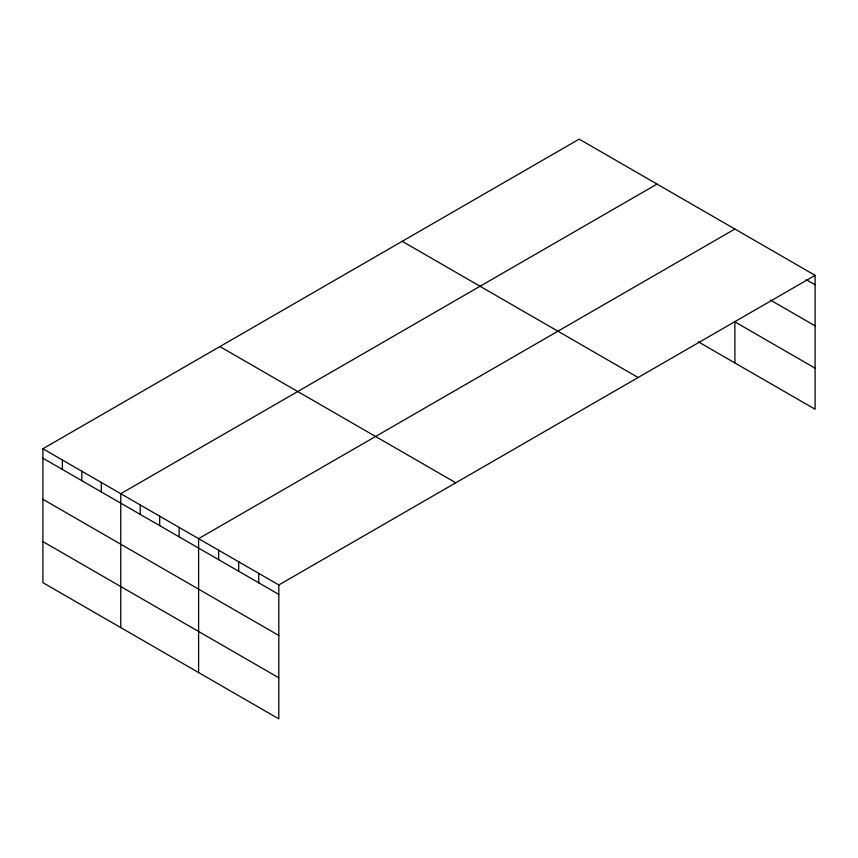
<?xml version="1.0" encoding="UTF-8"?>
<svg xmlns="http://www.w3.org/2000/svg" width="858" height="858" viewBox="0 0 858 858"><rect width="100%" height="100%" fill="white"/><g stroke="black" fill="none" stroke-linecap="round" stroke-linejoin="round"><path stroke-width="1.29" d="M42.9 448.755L278.818 584.963L278.818 718.865L42.9 582.657L42.9 448.755L579.182 139.135L815.1 275.343L815.1 409.245L698.251 341.784M657.035 184.084L120.753 493.704L120.753 627.606M734.888 229.032L198.606 538.652L198.606 672.554M278.818 584.963L815.1 275.343M806.188 279.644L815.1 284.792M770.538 300.128L815.1 325.858M815.1 368.168L734.888 321.868L734.888 362.934M402.209 241.312L638.127 377.52M219.873 346.578L455.791 482.786M42.9 458.204L278.818 594.412M42.9 499.27L278.818 635.478M42.9 541.591L278.818 677.799M258.762 573.38L258.762 582.829M238.706 561.808L238.706 571.256M218.661 550.235L218.661 559.673M179.14 527.413L179.14 536.861M159.674 516.184L159.674 525.622M140.219 504.944L140.219 514.392M101.287 482.464L101.287 491.913M81.821 471.235L81.821 480.684M62.366 459.995L62.366 469.444"/></g></svg>
